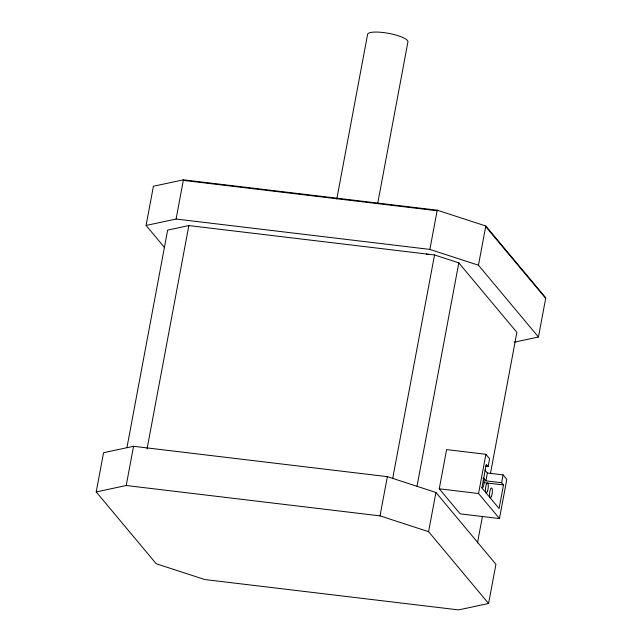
<?xml version="1.0" encoding="UTF-8"?>
<svg xmlns="http://www.w3.org/2000/svg" width="642" height="642" viewBox="0 0 642 642"><rect width="100%" height="100%" fill="white"/><g stroke="black" fill="none" stroke-linecap="round" stroke-linejoin="round"><path stroke-width="0.96" d="M96.212 491.924L103.555 452.706L133.552 446.294L387.359 476.653L435.934 492.462L495.921 564.27L488.578 603.488L458.581 609.9L204.774 579.541L156.199 563.732L96.212 491.924L126.217 485.512L380.016 515.871L428.591 531.68L488.578 603.488M164.585 247.611L146.079 225.462L153.422 186.244L183.419 179.824L437.226 210.183L485.801 226L545.788 297.8L538.445 337.018L514.25 342.194M126.964 447.522L167.65 230.109L188.86 225.575L434.53 254.962L458.813 262.867L516.882 332.363L490.552 473.042M126.217 485.512L133.552 446.294M146.079 225.462L176.085 219.042L183.419 179.824M147.066 448.886L188.86 225.575M336.793 198.972L367.593 34.379A20.52 4.791 10.6 0 1 388.37 33.328A20.52 4.791 10.6 0 1 407.943 41.794L377.697 203.434M380.016 515.871L387.359 476.653M538.445 337.018L478.459 265.218L429.883 249.401L437.226 210.183M392.735 478.274L434.53 254.962M417.027 486.179L458.813 262.867M428.591 531.68L435.934 492.462M478.459 265.218L485.801 226M484.814 469.936L487.382 473.01L503.095 474.887L506.811 479.333L499.476 518.551L460.186 513.857L439.264 488.811L446.599 449.593L485.89 454.295L489.605 458.741L488.137 466.582L485.192 466.228M499.476 518.551L478.555 493.513L485.89 454.295M488.137 466.582L486.283 464.359L481.877 487.896L499.083 508.488L503.488 484.959L501.627 482.736L485.914 480.85L487.382 473.01M477.479 542.891L482.455 516.328M501.627 482.736L503.095 474.887M183.315 180.394L437.122 210.753M176.085 219.042L429.883 249.401M483.843 482.607L503.488 484.959M439.264 488.811L478.555 493.513M426.392 253.983L428.246 254.593M485.689 226.562L545.684 298.37M483.346 477.776L485.914 480.85M482.985 478.298A4.927 1.3 -83.2 0 1 484.084 483.113A4.927 1.3 -83.2 0 1 481.901 487.743M487.39 491.435A4.927 1.3 -83.2 0 0 487.751 483.225A4.927 1.3 -83.2 0 0 485.464 489.124A4.927 1.3 -83.2 0 0 487.39 491.435M491.475 496.33A4.927 1.3 -83.2 0 0 491.836 488.113A4.927 1.3 -83.2 0 0 489.549 494.019A4.927 1.3 -83.2 0 0 491.475 496.33"/></g></svg>
